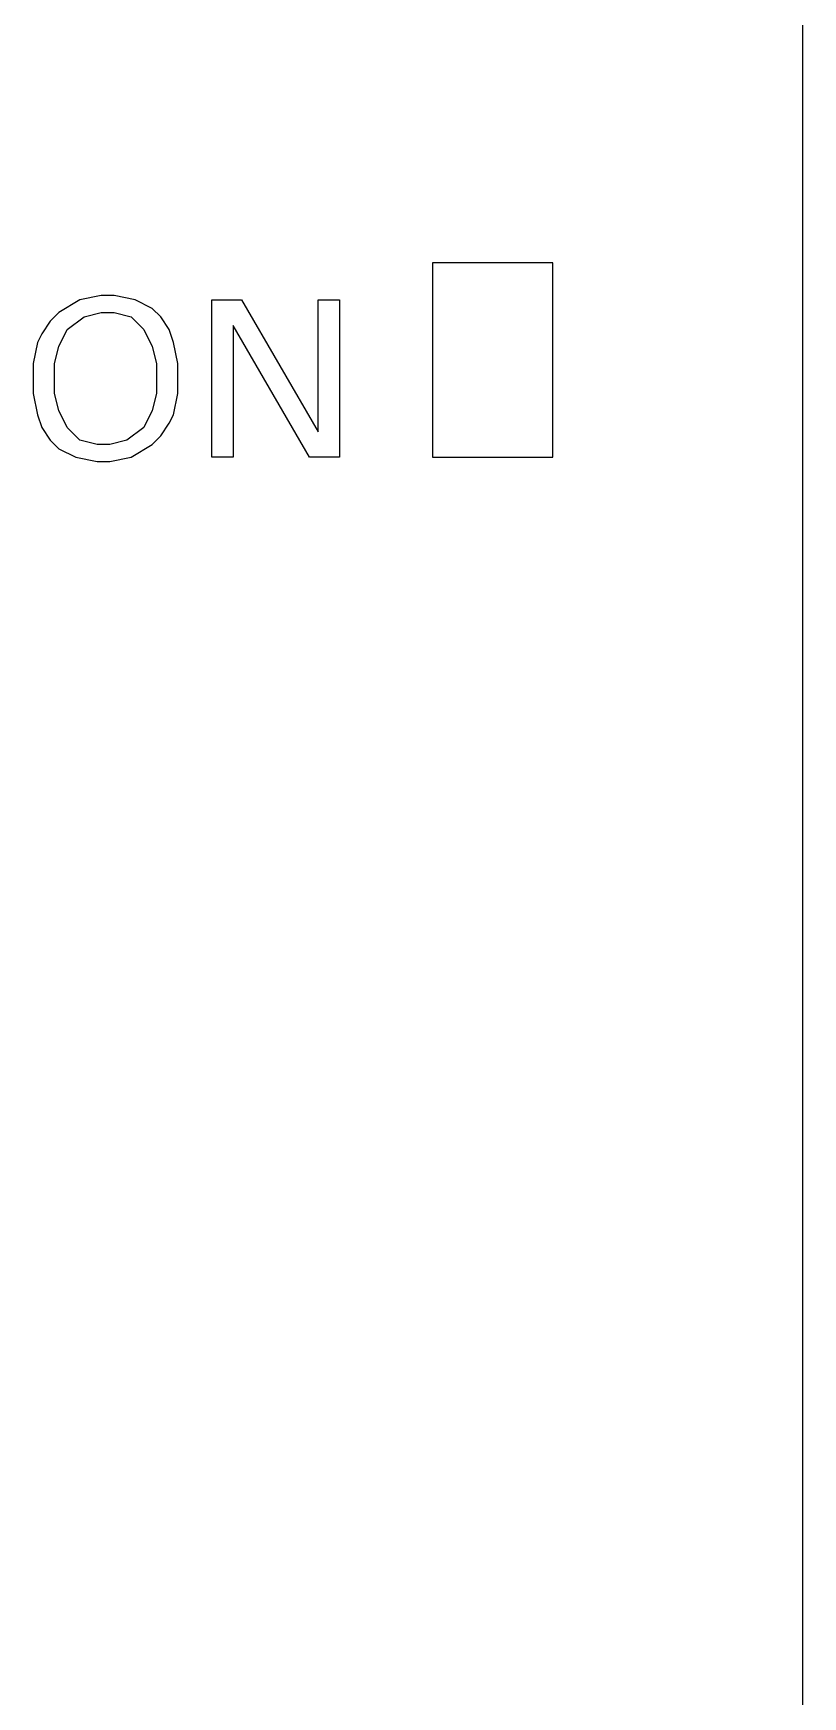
# Model space of a CAD drawing. Extents: x 10 to 656, y -396 to 292.
# Drawn here: x 259.838 to 261.521, y 110.934 to 114.572 of the extents above; entities that cross this region are included whole.
import ezdxf

# ---------------------------------------------------------------- set-up
doc = ezdxf.new("R2010")
doc.units = 0
doc.header["$LTSCALE"] = 5
doc.header["$MEASUREMENT"] = 0
doc.layers.get('0').update_dxf_attribs({"linetype": 'CONTINUOUS'})

msp = doc.modelspace()

# ---------------------------------------------------------------- linework, layer by layer
at = {"color": 7, "linetype": 'Continuous'}
for p, q in [((261.5214, 91.5889), (261.5214, 118.1086)), ((260.7116, 114.0699), (260.7116, 113.6448)), ((260.9748, 114.0699), (260.7116, 114.0699)), ((260.9748, 113.6448), (260.9748, 114.0699)), ((259.9401, 113.9889), (259.8936, 113.961)), ((259.9867, 113.9982), (259.9401, 113.9889)), ((260.0146, 113.9982), (259.9867, 113.9982)), ((260.0611, 113.9889), (260.0146, 113.9982)), ((260.0983, 113.9703), (260.0611, 113.9889)), ((260.2285, 113.6448), (260.2285, 113.9889)), ((260.2285, 113.9889), (260.2936, 113.9889)), ((260.2936, 113.9889), (260.461, 113.7006)), ((260.461, 113.7006), (260.461, 113.9889)), ((260.461, 113.9889), (260.5075, 113.9889)), ((260.5075, 113.9889), (260.5075, 113.6448)), ((259.875, 113.9424), (259.8564, 113.9145)), ((259.8936, 113.961), (259.875, 113.9424)), ((259.9122, 113.9238), (259.9494, 113.9517)), ((259.9494, 113.9517), (259.9867, 113.961)), ((259.9867, 113.961), (260.0146, 113.961)), ((260.0146, 113.961), (260.0518, 113.9517)), ((260.0518, 113.9517), (260.0797, 113.9238)), ((260.1169, 113.9517), (260.0983, 113.9703)), ((260.1355, 113.9238), (260.1169, 113.9517)), ((259.8564, 113.9145), (259.8471, 113.8959)), ((259.8936, 113.8866), (259.9122, 113.9238)), ((260.0797, 113.9238), (260.0983, 113.8866)), ((260.1448, 113.8959), (260.1355, 113.9238)), ((260.275, 113.9331), (260.275, 113.6448)), ((260.4424, 113.6448), (260.275, 113.9331)), ((259.8471, 113.8959), (259.8378, 113.8494)), ((259.8843, 113.8494), (259.8936, 113.8866)), ((260.0983, 113.8866), (260.1076, 113.8494)), ((260.1541, 113.8494), (260.1448, 113.8959)), ((259.8378, 113.8494), (259.8378, 113.7843)), ((259.8843, 113.7843), (259.8843, 113.8494)), ((260.1076, 113.8494), (260.1076, 113.7843)), ((260.1541, 113.7843), (260.1541, 113.8494)), ((259.8378, 113.7843), (259.8471, 113.7378)), ((259.8936, 113.7471), (259.8843, 113.7843)), ((260.1076, 113.7843), (260.0983, 113.7471)), ((260.1448, 113.7378), (260.1541, 113.7843)), ((259.8471, 113.7378), (259.8564, 113.7099)), ((259.9122, 113.7099), (259.8936, 113.7471)), ((260.0983, 113.7471), (260.0797, 113.7099)), ((260.1355, 113.7192), (260.1448, 113.7378)), ((259.8564, 113.7099), (259.875, 113.682)), ((259.9401, 113.682), (259.9122, 113.7099)), ((260.0797, 113.7099), (260.0425, 113.682)), ((260.0983, 113.6727), (260.1169, 113.6913)), ((260.1169, 113.6913), (260.1355, 113.7192)), ((259.875, 113.682), (259.8936, 113.6634)), ((259.8936, 113.6634), (259.9308, 113.6448)), ((259.9774, 113.6727), (259.9401, 113.682)), ((260.0053, 113.6727), (259.9774, 113.6727)), ((260.0425, 113.682), (260.0053, 113.6727)), ((260.0518, 113.6448), (260.0983, 113.6727)), ((259.9308, 113.6448), (259.9774, 113.6355)), ((259.9774, 113.6355), (260.0053, 113.6355)), ((260.0053, 113.6355), (260.0518, 113.6448)), ((260.275, 113.6448), (260.2285, 113.6448)), ((260.5075, 113.6448), (260.4424, 113.6448)), ((260.7116, 113.6448), (260.9748, 113.6448))]:
    msp.add_line(p, q, dxfattribs=at)

doc.saveas('drawing.dxf')
